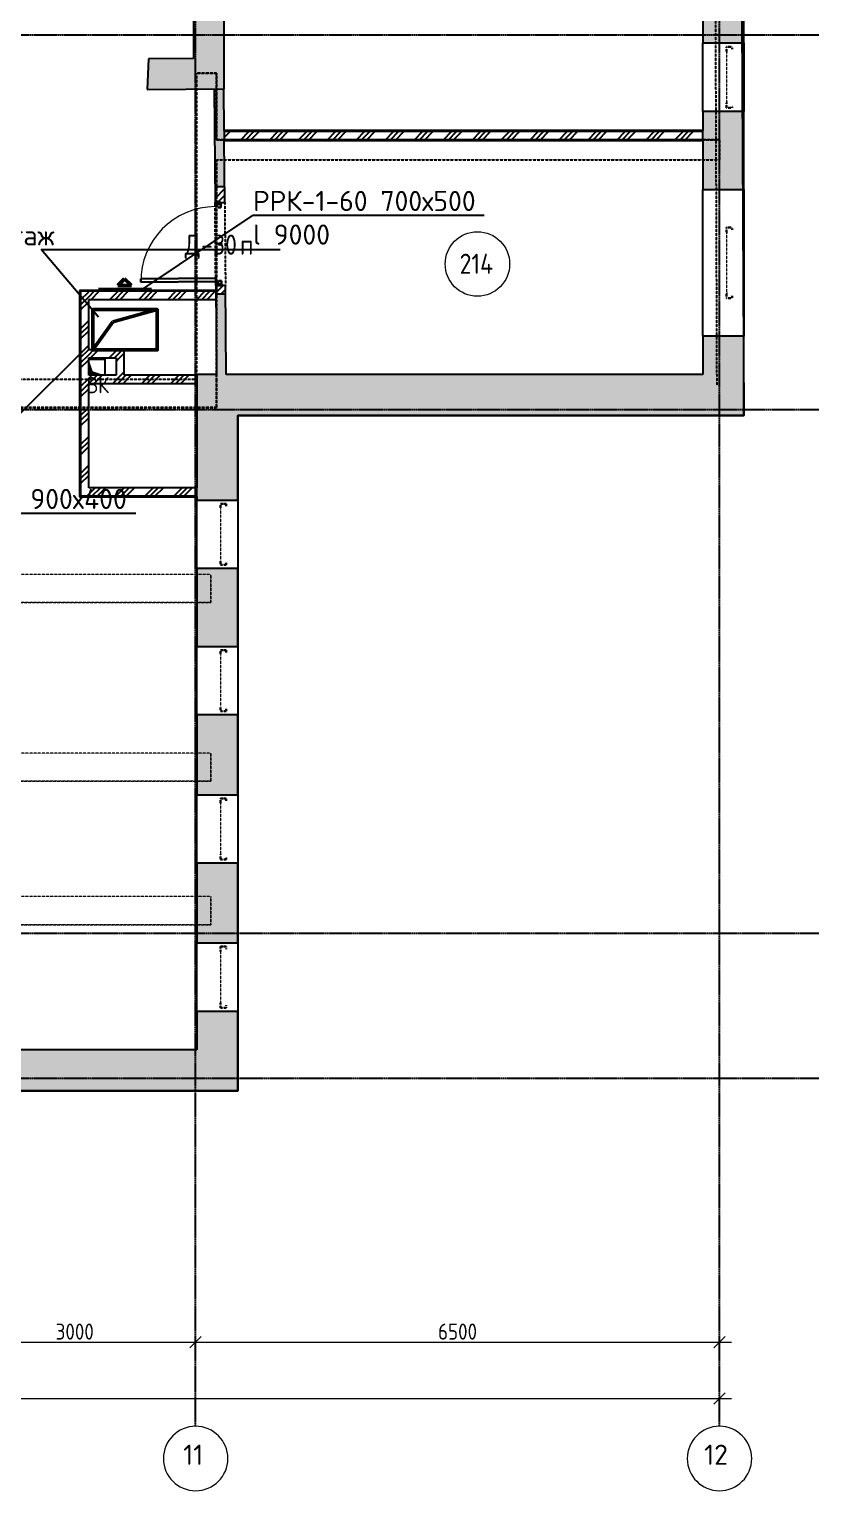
# Model space of a CAD drawing. Header units: millimetres. Extents: x -33838 to 476301, y -41806 to 120107.
# Drawn here: x 155485 to 165281, y -4664 to 13478 of the extents above; entities that cross this region are included whole.
import ezdxf
from ezdxf import colors
from ezdxf.entities.mleader import LeaderData, LeaderLine
from ezdxf.math import Vec2, Vec3

# ---------------------------------------------------------------- set-up
doc = ezdxf.new("R2010")
doc.units = ezdxf.units.MM
for name, pattern in [('ADSK_Линия сетки', [25, 20, -2.5, 0, -2.5]), ('ADSK_Сверху', [4.5, 3, -1.5]), ('ADSK_Снесено', [4.5, 3, -1.5])]:
    doc.linetypes.add(name, pattern=pattern)
for name, color, linetype, lineweight, true_color in [('_ Окна', 5, 'Continuous', 30, 0x0000ff), ('Линии', 7, 'Continuous', 9, 0x00a600), ('Стены внутренние', 5, 'Continuous', 18, 0x0000ff), ('Стены наружные', 1, 'ADSK_Снесено', 18, 0xff0000), ('Стены штриховка', 5, 'Continuous', 18, 0x0000ff)]:
    doc.layers.add(name, color=color, linetype=linetype, lineweight=lineweight, true_color=true_color)
for name, color, linetype, lineweight in [('Аннотация', 7, 'Continuous', 9), ('Двери', 251, 'Continuous', 18), ('Каркас', 7, 'Continuous', 18), ('Марки дверей', 7, 'Continuous', 20), ('Марки помещений', 7, 'Continuous', 20), ('Окна', 251, 'Continuous', 18), ('Оси', 7, 'Continuous', 9), ('Перекрытие', 7, 'Continuous', 18), ('ПОДПОР', 1, 'Continuous', 50), ('Узлы', 7, 'Continuous', 18)]:
    doc.layers.add(name, color=color, linetype=linetype, lineweight=lineweight)
doc.styles.add('GOST Common_1', font='GOST Common_0.ttf', dxfattribs={"width": 0.9, "height": 200})
doc.styles.add('GOST Common_2', font='GOST Common_0.ttf', dxfattribs={"width": 0.9, "height": 250})
doc.styles.add('ISOCPEUR', font='isocpeur.ttf', dxfattribs={"height": 250})
doc.dimstyles.new('ADSK_Основной_2_5_мм', dxfattribs={"dimscale": 304.8, "dimtxt": 251.428749, "dimasz": 0.463911, "dimexe": 0.492126, "dimexo": 0.492126, "dimgap": 0.098425, "dimtad": 1, "dimdec": 1, "dimrnd": 0.1, "dimdsep": 46, "dimtxsty": 'GOST Common_1', "dimblk1": 'OBLIQUE', "dimblk2": 'OBLIQUE', "dimsah": 1, "dimcen": 0.09, "dimdle": 0.492126, "dimazin": 2, "dimtfac": 1, "dimtdec": 4, "dimtix": 1, "dimtmove": 0, "dimatfit": 3, "dimfxl": 1, "dimtvp": 1, "dimtfill": 1, "dimtolj": 1, "dimtzin": 0, "dimlwd": 20, "dimlwe": 20, "dimarcsym": 2})
pattern_1 = [(45, (108139.4, 150), (-179.6051, 179.6051), []), (45, (108202.9, 150), (0, 359.2102), []), (45, (108075.9, 150), (0, 359.2102), [])]

# ---------------------------------------------------------------- blocks, each defined once
blk = doc.blocks.new('ADSK_БалкаЖБ_Прямоугольная - 350х280мм-843200-02 План 2-го этажа маркировочный')
at = {"layer": 'Каркас', "color": 253, "linetype": 'ADSK_Сверху', "true_color": 0xaaaaaa}
for p, q in [((-3639, 175), (-3639, -175)), ((-3639, 175), (3639, 175)), ((3639, -175), (3639, 175)), ((-3639, -175), (3639, -175))]:
    blk.add_line(p, q, dxfattribs=at)
at = {"layer": 'Каркас', "color": 253, "linetype": 'ADSK_Сверху', "true_color": 0xb2b2b2}
for p, q in [((-3639, -175), (-3639, 175)), ((3639, 175), (-3639, 175)), ((3639, 175), (3639, -175)), ((-3639, -175), (3639, -175))]:
    blk.add_line(p, q, dxfattribs=at)
blk = doc.blocks.new('Витраж-тент со смещением вовне - 60мм 30 сдвиг-1466941-02 План 2-го этажа маркировочный')
at = {"layer": '_ Окна', "color": 161, "linetype": 'ADSK_Сверху', "true_color": 0xaaaaff}
for p, q in [((-379, 25), (-379, -45)), ((-379, 25), (-349, 25)), ((-379, -45), (-379, 25)), ((379, 25), (349, 25)), ((379, -45), (379, 25)), ((379, -45), (379, 25)), ((-319, -45), (-379, -45)), ((-319, -35), (-319, -45)), ((319, -35), (319, -45)), ((319, -45), (379, -45))]:
    blk.add_line(p, q, dxfattribs=at)
at = {"layer": 'Окна', "color": 161, "linetype": 'ADSK_Сверху', "true_color": 0xaaaaff}
blk.add_line((-319, -45), (319, -45), dxfattribs=at)
blk = doc.blocks.new('Витраж-тент со смещением вовне - 60мм 30 сдвиг-1466942-02 План 2-го этажа маркировочный')
at = {"layer": '_ Окна', "color": 161, "linetype": 'ADSK_Сверху', "true_color": 0xaaaaff}
for p, q in [((-440, 25), (-440, -45)), ((-440, 25), (-410, 25)), ((-440, -45), (-440, 25)), ((440, 25), (410, 25)), ((440, -45), (440, 25)), ((440, -45), (440, 25)), ((-380, -45), (-440, -45)), ((-380, -35), (-380, -45)), ((380, -35), (380, -45)), ((380, -45), (440, -45))]:
    blk.add_line(p, q, dxfattribs=at)
at = {"layer": 'Окна', "color": 161, "linetype": 'ADSK_Сверху', "true_color": 0xaaaaff}
blk.add_line((-380, -45), (380, -45), dxfattribs=at)
blk = doc.blocks.new('AC_Дверь_Однопольная - Д-30п 1030х2200h-V213-02 План 2-го этажа маркировочный')
at = {"layer": 'Двери', "lineweight": 30}
for p, q in [((-465, 990), (-425, 990)), ((-465, 60), (-465, 990)), ((-425, 990), (-425, 60)), ((-515, 60), (-495, 60)), ((-515, -10), (-515, 60)), ((-495, 60), (-465, 60)), ((-495, -10), (-495, 60)), ((-495, 60), (-495, -10)), ((-425, 60), (-465, 60)), ((-465, 60), (-465, 20)), ((-465, 20), (-455, 20)), ((-455, 20), (-455, -10)), ((455, 20), (465, 20)), ((455, -10), (455, 20)), ((465, 60), (495, 60)), ((465, 20), (465, 60)), ((495, 60), (495, -10)), ((495, 60), (515, 60)), ((495, -10), (495, 60)), ((515, 60), (515, -10)), ((-495, -10), (-515, -10)), ((-455, -10), (-495, -10)), ((495, -10), (455, -10)), ((515, -10), (495, -10))]:
    blk.add_line(p, q, dxfattribs=at)
at = {"layer": 'Двери'}
blk.add_arc((-465, 60), 930, 0, 90, dxfattribs=at)
blk = doc.blocks.new('Ось сетки - Круг_Ø8 мм-6577-02 План 2-го этажа маркировочный')
at = {"layer": 'Оси', "lineweight": 20}
for start, end in [(360, 180), (180, 360)]:
    blk.add_arc((0, 0), 4, start, end, dxfattribs=at)
blk = doc.blocks.new('ADSK_Марка_Помещение_ОдноЗначение - Номер-247393-02 План 2-го этажа маркировочный')
at = {"layer": 'Марки помещений'}
blk.add_circle((0, 0), 4, dxfattribs=at)
blk = doc.blocks.new('_Oblique')
at = {"color": 0, "linetype": 'ByBlock', "lineweight": -2}
blk.add_line((-0.5, -0.5), (0.5, 0.5), dxfattribs=at)
blk = doc.blocks.new('*D1568')
at = {"color": 0, "lineweight": 20, "transparency": 16777216}
for p, q in [((154399, -2818), (157699, -2818)), ((154549, -2868), (154549, -2968)), ((157549, -2868), (157549, -2968))]:
    blk.add_line(p, q, dxfattribs=at)
at = {"layer": 'Defpoints', "color": 0, "transparency": 16777216}
for p in [(154549, -2718), (157549, -2718), (157549, -2818)]:
    blk.add_point(p, dxfattribs=at)
at = {"color": 0, "lineweight": 20, "transparency": 16777216, "xscale": 141.4, "yscale": 141.4, "zscale": 141.4, "rotation": 180}
blk.add_blockref('_Oblique', (154549, -2818), dxfattribs=at)
at = {"color": 0, "lineweight": 20, "transparency": 16777216, "xscale": 141.4, "yscale": 141.4, "zscale": 141.4}
blk.add_blockref('_Oblique', (157549, -2818), dxfattribs=at)
at = {"color": 0, "lineweight": 25, "transparency": 16777216, "insert": (156049, -2688), "char_height": 200, "width": 756.84, "attachment_point": 5, "style": 'GOST Common_1', "bg_fill": 3, "box_fill_scale": 1.1, "bg_fill_color": 256, "bg_fill_true_color": 13158600, "bg_fill_transparency": 0}
blk.add_mtext('\\A1;3000', dxfattribs=at)
blk = doc.blocks.new('*D1569')
at = {"color": 0, "lineweight": 20, "transparency": 16777216}
for p, q in [((157399, -2818), (164199, -2818)), ((157549, -2868), (157549, -2968)), ((164049, -2868), (164049, -2968))]:
    blk.add_line(p, q, dxfattribs=at)
at = {"layer": 'Defpoints', "color": 0, "transparency": 16777216}
for p in [(157549, -2718), (164049, -2718), (164049, -2818)]:
    blk.add_point(p, dxfattribs=at)
at = {"color": 0, "lineweight": 20, "transparency": 16777216, "xscale": 141.4, "yscale": 141.4, "zscale": 141.4, "rotation": 180}
blk.add_blockref('_Oblique', (157549, -2818), dxfattribs=at)
at = {"color": 0, "lineweight": 20, "transparency": 16777216, "xscale": 141.4, "yscale": 141.4, "zscale": 141.4}
blk.add_blockref('_Oblique', (164049, -2818), dxfattribs=at)
at = {"color": 0, "lineweight": 25, "transparency": 16777216, "insert": (160799, -2688), "char_height": 200, "width": 756.84, "attachment_point": 5, "style": 'GOST Common_1', "bg_fill": 3, "box_fill_scale": 1.1, "bg_fill_color": 256, "bg_fill_true_color": 13158600, "bg_fill_transparency": 0}
blk.add_mtext('\\A1;6500', dxfattribs=at)
blk = doc.blocks.new('*D1578')
at = {"color": 0, "lineweight": 20, "transparency": 16777216}
for p, q in [((102049, -3518), (164199, -3518)), ((102199, -3568), (102199, -3668)), ((164049, -3568), (164049, -3668))]:
    blk.add_line(p, q, dxfattribs=at)
at = {"layer": 'Defpoints', "color": 0, "transparency": 16777216}
for p in [(102199, -3418), (164049, -3418), (164049, -3518)]:
    blk.add_point(p, dxfattribs=at)
at = {"color": 0, "lineweight": 20, "transparency": 16777216, "xscale": 141.4, "yscale": 141.4, "zscale": 141.4, "rotation": 180}
blk.add_blockref('_Oblique', (102199, -3518), dxfattribs=at)
at = {"color": 0, "lineweight": 20, "transparency": 16777216, "xscale": 141.4, "yscale": 141.4, "zscale": 141.4}
blk.add_blockref('_Oblique', (164049, -3518), dxfattribs=at)
at = {"color": 0, "lineweight": 25, "transparency": 16777216, "insert": (133124, -3388), "char_height": 200, "width": 889.8, "attachment_point": 5, "style": 'GOST Common_1', "bg_fill": 3, "box_fill_scale": 1.1, "bg_fill_color": 256, "bg_fill_true_color": 13158600, "bg_fill_transparency": 0}
blk.add_mtext('\\A1;61850', dxfattribs=at)
blk = doc.blocks.new('ADSK_Марка_Дверь - Типоразмер_ADSK_Марка-58376-02 План 2-го этажа маркировочный')
at = {"layer": 'Марки дверей', "lineweight": 9}
blk.add_circle((0, 0), 0.2, dxfattribs=at)

msp = doc.modelspace()

# ---------------------------------------------------------------- hatches: boundary and pattern name
at = {"layer": 'Стены внутренние', "lineweight": 25, "true_color": 0x636466}
h = msp.add_hatch(color=251, dxfattribs=at)
h.paths.add_polyline_path([(157524.66608, 12735.94539), (157904.66608, 12739.58843), (157904.66608, 17531.68227), (157524.66608, 17531.68227), (157524.66608, 12739.58843)])
h.paths.add_polyline_path([(157524.66608, 19849.64225), (157904.66608, 19850.21621), (157904.66608, 20530.95897), (157524.66608, 20532.71348), (157524.66608, 19850.21621)])
h = msp.add_hatch(color=251, dxfattribs=at)
h.paths.add_polyline_path([(154861.07324, 12710.40963), (155257.60522, 12714.21116), (155253.31171, 13094.18746), (154857.43036, 13090.39217), (154860.72377, 12746.8623)])
h.paths.add_polyline_path([(156949.56536, 12730.43192), (157524.66608, 12735.94539), (157524.66608, 13115.96285), (156964.77189, 13110.59517), (156951.59027, 12781.05466)])
h = msp.add_hatch(color=251, dxfattribs=at)
h.paths.add_polyline_path([(157928.31978, 9192.30207), (157919.93625, 10190.43583), (157799.94048, 10189.42796), (157808.31555, 9192.30207)])
h.paths.add_polyline_path([(157788.71678, 11525.70863), (157908.71254, 11526.7165), (157898.52587, 12739.52957), (157778.5313, 12738.37918), (157788.70831, 11526.7165)])
h = msp.add_hatch(dxfattribs=at)
h.set_pattern_fill('FP_1', color=251, style=0, pattern_type=2)
h.set_pattern_definition(pattern_1)
h.paths.add_polyline_path([(157903.8404, 12106.78828), (163843.34879, 12106.78828), (163843.34879, 12206.78828), (157903.00048, 12206.78828)])
h = msp.add_hatch(dxfattribs=at)
h.set_pattern_fill('FP_2', color=251, style=0, pattern_type=2)
h.set_pattern_definition([(45, (108139.4, 150), (-117.8655, 117.8655), []), (45, (108217.98, 150), (-117.8655, 117.8655), [])])
h.paths.add_polyline_path([(157799.94048, 10189.42796), (157919.93625, 10190.43583), (157919.0393, 10297.22496), (157799.04353, 10296.21709), (157799.93201, 10190.43583)])
h.paths.add_polyline_path([(157790.39265, 11326.18076), (157910.38842, 11327.18863), (157908.71254, 11526.7165), (157788.71678, 11525.70863), (157790.38772, 11326.76868)])
h = msp.add_hatch(dxfattribs=at)
h.set_pattern_fill('FP_1', color=251, style=0, pattern_type=2)
h.set_pattern_definition(pattern_1)
h.paths.add_polyline_path([(156122.24457, 7786.78828), (156222.24457, 7786.78828), (156222.24457, 10224.7754), (156122.24457, 10224.7754), (156122.24457, 8057.31293)])
h = msp.add_hatch(dxfattribs=at)
h.set_pattern_fill('FP_1', color=251, style=0, pattern_type=2)
h.set_pattern_definition(pattern_1)
h.paths.add_polyline_path([(157800.48351, 10124.7754), (157799.64359, 10224.7754), (156222.24457, 10224.7754), (156222.24457, 10124.7754), (157799.94048, 10124.7754)])
h = msp.add_hatch(dxfattribs=at)
h.set_pattern_fill('FP_1', color=251, style=0, pattern_type=2)
h.set_pattern_definition(pattern_1)
h.paths.add_polyline_path([(156562.24457, 9397.40355), (156662.24457, 9397.40355), (156662.24457, 9497.40355), (156222.24457, 9497.40355), (156222.24457, 9397.40355), (156518.96555, 9397.40355)])
h = msp.add_hatch(dxfattribs=at)
h.set_pattern_fill('FP_1', color=251, style=0, pattern_type=2)
h.set_pattern_definition(pattern_1)
h.paths.add_polyline_path([(156662.24457, 9182.35753), (156662.24457, 9397.40355), (156562.24457, 9397.40355), (156562.24457, 9182.35753)])
h = msp.add_hatch(dxfattribs=at)
h.set_pattern_fill('FP_1', color=251, style=0, pattern_type=2)
h.set_pattern_definition(pattern_1)
h.paths.add_polyline_path([(157562.80028, 9082.35753), (157562.80028, 9182.35753), (156222.24457, 9182.35753), (156222.24457, 9082.35753), (156518.96555, 9082.35753)])
h = msp.add_hatch(dxfattribs=at)
h.set_pattern_fill('FP_1', color=251, style=0, pattern_type=2)
h.set_pattern_definition(pattern_1)
h.paths.add_polyline_path([(156222.24457, 7686.78828), (157562.80028, 7686.78828), (157562.80028, 7786.78828), (156122.24457, 7786.78828), (156122.24457, 7686.78828), (156143.97943, 7686.78828)])
at = {"layer": 'Стены наружные', "linetype": 'Continuous', "lineweight": 25, "true_color": 0x636466}
h = msp.add_hatch(color=251, dxfattribs=at)
h.paths.add_polyline_path([(164353.34879, 9192.30207), (164353.34879, 9668.55119), (163843.34879, 9668.55119), (163843.34879, 9192.30207), (163982.97386, 9192.30207)])
h.paths.add_polyline_path([(164353.34879, 11488.55119), (164353.34879, 12457.18791), (163843.34879, 12457.18791), (163843.34879, 11488.55119), (163982.97386, 11488.55119)])
h.paths.add_polyline_path([(163843.34879, 13307.18791), (164353.34879, 13307.18791), (164353.34879, 14348.21678), (163843.34879, 14348.21678)])
h.paths.add_polyline_path([(163960.99384, 15198.21678), (164353.34879, 15198.21678), (164353.34879, 16171.20434), (163843.34879, 16171.20434), (163843.34879, 15198.21678)])
h.paths.add_polyline_path([(163843.34879, 17021.20434), (164353.34879, 17021.20434), (164353.34879, 18049.21), (163843.34879, 18049.21)])
h.paths.add_polyline_path([(164353.34879, 19869.21), (164353.34879, 21011.19002), (163843.34879, 21013.54476), (163843.34879, 19869.21), (164324.85615, 19869.21)])
h = msp.add_hatch(color=251, dxfattribs=at)
h.paths.add_polyline_path([(158072.80028, 300.23165), (158072.80028, 1286.55109), (157562.80028, 1286.55109), (157562.80028, 300.23165), (157735.05383, 300.23165)])
h.paths.add_polyline_path([(157562.80028, 2136.55109), (158072.80028, 2136.55109), (158072.80028, 3126.44156), (157562.80028, 3126.44156)])
h.paths.add_polyline_path([(158072.80028, 3976.44156), (158072.80028, 4966.94549), (157562.80028, 4966.94549), (157562.80028, 3976.44156), (157735.05383, 3976.44156)])
h.paths.add_polyline_path([(157735.05383, 5816.94549), (158072.80028, 5816.94549), (158072.80028, 6783.54986), (157562.80028, 6783.54986), (157562.80028, 5816.94549), (157699.36958, 5816.94549)])
h.paths.add_polyline_path([(157686.63727, 7633.54986), (158072.80028, 7633.54986), (158072.80028, 9192.30207), (157562.80028, 9192.30207), (157562.80028, 7633.54986)])
for points in [[(158072.80028, 8682.30207), (164353.34879, 8682.30207), (164353.34879, 9192.30207), (158072.80028, 9192.30207), (158072.80028, 9075.74999)], [(153977.64434, 300.23165), (157562.80028, 300.23165), (157562.80028, 810.23165), (150686.33128, 810.23165), (150686.33128, 300.23165), (152706.98374, 300.23165)]]:
    msp.add_hatch(color=251, dxfattribs=at).paths.add_polyline_path(points)
at = {"layer": 'Узлы', "lineweight": 25, "true_color": 0x636466}
msp.add_hatch(color=251, dxfattribs=at).paths.add_polyline_path([(156222.24457, 9182.35753), (156422.24457, 9182.35753), (156271.74205, 9231.85501), (156222.24457, 9382.35753), (156222.24457, 9231.85501)])

# ---------------------------------------------------------------- linework, layer by layer
at = {"linetype": 'ADSK_Линия сетки', "lineweight": 25}
for p, q in [((157549.30993, -3863.55169), (157549.30993, 44684.78674)), ((164049.30993, -3863.55169), (164049.30993, 44684.78674)), ((97053.17482, 13406.78828), (165281.11784, 13406.78828)), ((97053.17482, 8756.78828), (165281.11784, 8756.78828)), ((97053.17482, 2256.78828), (165281.11784, 2256.78828)), ((97053.17482, 456.78828), (165281.11784, 456.78828))]:
    msp.add_line(p, q, dxfattribs=at)
at = {"layer": 'Каркас', "color": 251, "linetype": 'ADSK_Сверху', "lineweight": 25, "true_color": 0x636466}
for p, q in [((157808.36341, 12931.45973), (157558.36341, 12931.45973)), ((157558.36341, 12931.45973), (157808.36341, 12931.45973)), ((157558.36341, 12931.45973), (157558.36341, 9131.21709)), ((157558.36341, 12931.45973), (157558.36341, 9131.21709)), ((157808.36341, 12106.22426), (157808.36341, 12931.45973)), ((157808.36341, 12931.45973), (157808.36341, 12106.22426)), ((164051.36882, 12106.22426), (157808.36341, 12106.22426)), ((157808.36341, 12106.22426), (164051.36882, 12106.22426)), ((164051.36882, 12106.22426), (164051.36882, 11856.22426)), ((164051.36882, 11856.22426), (164051.36882, 12106.22426)), ((157808.36341, 11856.22426), (164051.36882, 11856.22426)), ((157808.36341, 11856.22426), (164051.36882, 11856.22426)), ((157808.36341, 9131.21709), (157808.36341, 11856.22426)), ((157808.36341, 11856.22426), (157808.36341, 9131.21709)), ((157558.36341, 9131.21709), (154674.30993, 9131.21709)), ((157558.36341, 9131.21709), (154674.30993, 9131.21709)), ((157808.36341, 8781.21709), (157808.36341, 9131.21709)), ((157808.36341, 9131.21709), (157808.36341, 8781.21709)), ((150533.41539, 8781.21709), (157808.36341, 8781.21709)), ((157808.36341, 8781.21709), (150533.41539, 8781.21709))]:
    msp.add_line(p, q, dxfattribs=at)
at = {"layer": 'Линии', "color": 251, "lineweight": 25, "true_color": 0x636466}
for p, q in [((156222.24457, 9382.35753), (156422.24457, 9382.35753)), ((156222.24457, 9182.35753), (156222.24457, 9382.35753)), ((156422.24457, 9382.35753), (156422.24457, 9182.35753)), ((156422.24457, 9182.35753), (156222.24457, 9182.35753))]:
    msp.add_line(p, q, dxfattribs=at)
at = {"layer": 'Перекрытие', "color": 251, "linetype": 'ADSK_Сверху', "lineweight": 25, "true_color": 0x636466}
for p, q in [((163991.13198, 15814.60418), (164005.00561, 11856.22426)), ((164005.00561, 11856.22426), (164014.80374, 9060.65307))]:
    msp.add_line(p, q, dxfattribs=at)
at = {"layer": 'ПОДПОР'}
for p, q in [((156667.50583, 10379.43622), (156583.39682, 10295.3272)), ((156751.61485, 10295.3272), (156667.50583, 10379.43622)), ((156343.98804, 10247.76195), (157000.5011, 10247.76195)), ((156583.39682, 10295.3272), (156751.61485, 10295.3272)), ((157072.24457, 9997.40355), (156520.89727, 9844.00111)), ((156520.89727, 9844.00111), (156272.24457, 9497.40355))]:
    msp.add_line(p, q, dxfattribs=at)
msp.add_lwpolyline([(156272.24457, 9497.40355), (156272.24457, 9997.40355), (157072.24457, 9997.40355), (157072.24457, 9497.40355)], close=True, dxfattribs=at)
at = {"layer": 'Стены внутренние', "color": 251, "lineweight": 25, "true_color": 0x636466}
for p, q in [((157904.66608, 12739.58843), (157904.66608, 18349.63805)), ((157524.66608, 17235.93874), (157524.66608, 13115.96285)), ((156964.77189, 13110.59517), (156949.56536, 12730.43192)), ((157524.66608, 13115.96285), (156964.77189, 13110.59517)), ((156949.56536, 12730.43192), (157904.66608, 12739.58843)), ((157778.5313, 12738.37918), (157790.39265, 11326.18076)), ((157902.89969, 12218.78828), (157898.52587, 12739.52957)), ((163843.34879, 12218.78828), (157902.89969, 12218.78828)), ((157902.91649, 12216.78828), (157903.92439, 12096.78828)), ((163843.34879, 12096.78828), (163843.34879, 12216.78828)), ((157910.38842, 11327.18863), (157903.94119, 12094.78828)), ((157903.94119, 12094.78828), (163843.34879, 12094.78828)), ((157788.71678, 11525.70863), (157908.71254, 11526.7165)), ((157860.39018, 11326.76868), (157910.38842, 11327.18863)), ((156110.24457, 10236.7754), (156110.24457, 7674.78828)), ((157799.5428, 10236.7754), (156110.24457, 10236.7754)), ((157799.04353, 10296.21709), (157808.31555, 9192.30207)), ((157919.93625, 10190.43583), (157799.94048, 10189.42796)), ((157919.0393, 10297.22496), (157869.04107, 10296.80501)), ((157928.31978, 9192.30207), (157919.0393, 10297.22496)), ((156222.24457, 9497.40355), (156222.24457, 10124.7754)), ((156222.24457, 10124.7754), (157800.48351, 10124.7754)), ((156662.24457, 9497.40355), (156222.24457, 9497.40355)), ((156662.24457, 9182.35753), (156662.24457, 9497.40355)), ((156222.24457, 9182.35753), (156222.24457, 9397.40355)), ((156222.24457, 9397.40355), (156562.24457, 9397.40355)), ((156562.24457, 9397.40355), (156562.24457, 9182.35753)), ((156562.24457, 9182.35753), (156222.24457, 9182.35753)), ((156222.24457, 7786.78828), (156222.24457, 9082.35753)), ((156222.24457, 9082.35753), (157562.80028, 9082.35753)), ((157562.80028, 9182.35753), (156662.24457, 9182.35753)), ((156110.24457, 7674.78828), (157562.80028, 7674.78828)), ((157562.80028, 7786.78828), (156222.24457, 7786.78828)), ((157562.80028, 7676.78828), (157562.80028, 7786.78828))]:
    msp.add_line(p, q, dxfattribs=at)
at = {"layer": 'Стены внутренние', "color": 251, "linetype": 'ADSK_Снесено', "lineweight": 25, "true_color": 0x636466}
for p, q in [((157798.28763, 10386.21391), (157790.8126, 11276.18252)), ((157910.38842, 11327.18863), (157919.0393, 10297.22496))]:
    msp.add_line(p, q, dxfattribs=at)
at = {"layer": 'Стены наружные', "color": 251, "linetype": 'Continuous', "lineweight": 25, "true_color": 0x636466}
for p, q in [((163843.34879, 14348.21678), (163843.34879, 13307.18791)), ((164353.34879, 13307.18791), (164353.34879, 14348.21678)), ((163843.34879, 13307.18791), (164353.34879, 13307.18791)), ((163843.34879, 12457.18791), (163843.34879, 13307.18791)), ((164353.34879, 13307.18791), (164353.34879, 12457.18791)), ((164353.34879, 12457.18791), (163843.34879, 12457.18791)), ((163843.34879, 12457.18791), (163843.34879, 12218.78828)), ((164353.34879, 11488.55119), (164353.34879, 12457.18791)), ((163843.34879, 12094.78828), (163843.34879, 11488.55119)), ((163843.34879, 11488.55119), (164353.34879, 11488.55119)), ((163843.34879, 9668.55119), (163843.34879, 11488.55119)), ((164353.34879, 11488.55119), (164353.34879, 9668.55119)), ((164353.34879, 9668.55119), (163843.34879, 9668.55119)), ((163843.34879, 9668.55119), (163843.34879, 9192.30207)), ((164353.34879, 8682.30207), (164353.34879, 9668.55119)), ((157808.31555, 9192.30207), (157562.80028, 9192.30207)), ((157562.80028, 9192.30207), (157562.80028, 7786.78828)), ((163843.34879, 9192.30207), (157928.31978, 9192.30207)), ((158072.80028, 7633.54986), (158072.80028, 8682.30207)), ((158072.80028, 8682.30207), (164353.34879, 8682.30207)), ((157562.80028, 7674.78828), (157562.80028, 7633.54986)), ((157562.80028, 7633.54986), (158072.80028, 7633.54986)), ((157562.80028, 6783.54986), (157562.80028, 7633.54986)), ((158072.80028, 7633.54986), (158072.80028, 6783.54986)), ((158072.80028, 6783.54986), (157562.80028, 6783.54986)), ((157562.80028, 6783.54986), (157562.80028, 5816.94549)), ((158072.80028, 5816.94549), (158072.80028, 6783.54986)), ((157562.80028, 5816.94549), (158072.80028, 5816.94549)), ((157562.80028, 4966.94549), (157562.80028, 5816.94549)), ((158072.80028, 5816.94549), (158072.80028, 4966.94549)), ((158072.80028, 4966.94549), (157562.80028, 4966.94549)), ((157562.80028, 4966.94549), (157562.80028, 3976.44156)), ((158072.80028, 3976.44156), (158072.80028, 4966.94549)), ((157562.80028, 3976.44156), (158072.80028, 3976.44156)), ((157562.80028, 3126.44156), (157562.80028, 3976.44156)), ((158072.80028, 3976.44156), (158072.80028, 3126.44156)), ((158072.80028, 3126.44156), (157562.80028, 3126.44156)), ((157562.80028, 3126.44156), (157562.80028, 2136.55109)), ((158072.80028, 2136.55109), (158072.80028, 3126.44156)), ((157562.80028, 2136.55109), (158072.80028, 2136.55109)), ((157562.80028, 1286.55109), (157562.80028, 2136.55109)), ((158072.80028, 2136.55109), (158072.80028, 1286.55109)), ((158072.80028, 1286.55109), (157562.80028, 1286.55109)), ((157562.80028, 1286.55109), (157562.80028, 810.23165)), ((158072.80028, 300.23165), (158072.80028, 1286.55109)), ((157562.80028, 810.23165), (152876.74457, 810.23165)), ((150176.33128, 300.23165), (158072.80028, 300.23165))]:
    msp.add_line(p, q, dxfattribs=at)
at = {"layer": 'Стены штриховка', "color": 251, "lineweight": 25, "true_color": 0x636466}
for p, q in [((157902.89969, 12218.78828), (157902.91649, 12216.78828)), ((163843.34879, 12216.78828), (157902.91649, 12216.78828)), ((163843.34879, 12206.78828), (157903.00048, 12206.78828)), ((163843.34879, 12216.78828), (163843.34879, 12218.78828)), ((163843.34879, 12106.78828), (157903.8404, 12106.78828)), ((163843.34879, 12096.78828), (157903.92439, 12096.78828)), ((157903.92439, 12096.78828), (157903.94119, 12094.78828)), ((163843.34879, 12094.78828), (163843.34879, 12096.78828)), ((157799.5596, 10234.7754), (156110.24457, 10234.7754)), ((156112.24457, 10236.7754), (156112.24457, 7674.78828)), ((156122.24457, 10234.7754), (156122.24457, 10236.7754)), ((156122.24457, 10224.7754), (156122.24457, 7686.78828)), ((157799.64359, 10224.7754), (156122.24457, 10224.7754)), ((156112.24457, 7686.78828), (156110.24457, 7686.78828)), ((156110.24457, 7676.78828), (157562.80028, 7676.78828)), ((156122.24457, 7686.78828), (157562.80028, 7686.78828)), ((157562.80028, 7674.78828), (157562.80028, 7676.78828))]:
    msp.add_line(p, q, dxfattribs=at)

# ---------------------------------------------------------------- block references
at = {"lineweight": 25, "xscale": 99.99999999999993, "yscale": 99.99999999999993, "zscale": 99.99999999999993}
for p in [(157549.30993, -4263.55169), (164049.30993, -4263.55169)]:
    msp.add_blockref('Ось сетки - Круг_Ø8 мм-6577-02 План 2-го этажа маркировочный', p, dxfattribs=at)
at = {"layer": '_ Окна', "color": 251, "linetype": 'ADSK_Сверху', "lineweight": 25, "true_color": 0x636466}
for name, p, rotation in [('Витраж-тент со смещением вовне - 60мм 30 сдвиг-1466941-02 План 2-го этажа маркировочный', (164183.34879, 12882.18791), 270.0000000000003), ('Витраж-тент со смещением вовне - 60мм 30 сдвиг-1466942-02 План 2-го этажа маркировочный', (164183.34879, 10578.55119), 270.0000000000002), ('Витраж-тент со смещением вовне - 60мм 30 сдвиг-1466941-02 План 2-го этажа маркировочный', (157902.80028, 7208.54986), 270.0000000000003), ('Витраж-тент со смещением вовне - 60мм 30 сдвиг-1466941-02 План 2-го этажа маркировочный', (157902.80028, 5391.94549), 270.0000000000003), ('Витраж-тент со смещением вовне - 60мм 30 сдвиг-1466941-02 План 2-го этажа маркировочный', (157902.80028, 3551.44156), 270.0000000000003), ('Витраж-тент со смещением вовне - 60мм 30 сдвиг-1466941-02 План 2-го этажа маркировочный', (157902.80028, 1711.55109), 270.0000000000003)]:
    msp.add_blockref(name, p, dxfattribs=dict(at, rotation=rotation))
at = {"layer": 'Двери', "color": 251, "lineweight": 25, "true_color": 0x636466, "rotation": 90.48122793867071}
msp.add_blockref('AC_Дверь_Однопольная - Д-30п 1030х2200h-V213-02 План 2-го этажа маркировочный', (157854.71598, 10811.70286), dxfattribs=at)
at = {"layer": 'Каркас', "color": 251, "linetype": 'ADSK_Сверху', "lineweight": 25, "true_color": 0x636466, "rotation": 180}
for p in [(154100.92388, 6536.66252), (154100.92388, 4318.28916), (154100.92388, 2536.66252)]:
    msp.add_blockref('ADSK_БалкаЖБ_Прямоугольная - 350х280мм-843200-02 План 2-го этажа маркировочный', p, dxfattribs=at)
at = {"layer": 'Марки дверей', "color": 251, "lineweight": 25, "true_color": 0x636466, "xscale": 99.99999999999993, "yscale": 99.99999999999993, "zscale": 99.99999999999993}
msp.add_blockref('ADSK_Марка_Дверь - Типоразмер_ADSK_Марка-58376-02 План 2-го этажа маркировочный', (157854.71598, 10811.70286), dxfattribs=at)
at = {"layer": 'Марки помещений', "color": 251, "lineweight": 25, "true_color": 0x636466, "xscale": 99.99999999999993, "yscale": 99.99999999999993, "zscale": 99.99999999999993}
msp.add_blockref('ADSK_Марка_Помещение_ОдноЗначение - Номер-247393-02 План 2-го этажа маркировочный', (161045.8202, 10564.03164), dxfattribs=at)

# ---------------------------------------------------------------- texts
at = {"lineweight": 25, "char_height": 250, "attachment_point": 1, "style": 'ISOCPEUR'}
for s, insert, width in [('11', (157393.67926, -4091.01834), 375.18975), ('12', (163858.12926, -4091.01834), 461.772)]:
    msp.add_mtext(s, dxfattribs=dict(at, insert=insert, width=width))
at = {"layer": 'Аннотация', "color": 251, "lineweight": 25, "true_color": 0x636466, "insert": (156196.55958, 9160.37787), "char_height": 200, "width": 360.759375, "attachment_point": 1, "style": 'GOST Common_2'}
msp.add_mtext('ВК', dxfattribs=at)
at = {"layer": 'Марки дверей', "color": 251, "lineweight": 25, "true_color": 0x636466, "char_height": 250, "attachment_point": 1, "style": 'GOST Common_1'}
for s, insert, width in [('\\fGOST Common|b0|i0|c204|p34|;\\W.9;Д', (157414.8867, 10928.71595), 245.316375), ('-30', (157617.29295, 10928.71595), 584.4301875), ('\\fGOST Common|b0|i0|c204|p34|;\\W.9;п', (158099.49608, 10928.71595), 194.8100625)]:
    msp.add_mtext(s, dxfattribs=dict(at, insert=insert, width=width))
at = {"layer": 'Марки помещений', "color": 251, "lineweight": 25, "true_color": 0x636466, "insert": (160824.86294, 10691.75671), "char_height": 250, "width": 548.35425, "attachment_point": 1, "style": 'GOST Common_1'}
msp.add_mtext('214', dxfattribs=at)

# ---------------------------------------------------------------- leaders
ml = msp.add_multileader_mtext('Standard')
ml.set_content('РРК-1-60 700х500\\Pl 9000', color=256, style='ISOCPEUR')
ml.set_leader_properties()
ml.build(insert=Vec2(0, 0))
ml.multileader.update_dxf_attribs({"text_left_attachment_type": 6, "text_right_attachment_type": 6, "dogleg_length": 0.36, "arrow_head_size": 0.18})
ctx = ml.context
ctx.base_point, ctx.char_height, ctx.arrow_head_size, ctx.landing_gap_size, ctx.plane_origin = Vec3(158261.91926, 11170.94753), 250, 0.18, 0.09, Vec3(156884.12414, 10247.76195)
ctx.left_attachment, ctx.right_attachment = 6, 6
notes = []
notes.append((ctx, [(0, (1, 1, 0), (158261.55926, 11170.94753), (1, 0), 0.36, [(0, [(156884.12414, 10247.76195)], 0, [])])]))
ctx.mtext.insert, ctx.mtext.flow_direction = Vec3(158262.00926, 11470.94753), 5
at = {"ltscale": 10}
ml = msp.add_multileader_mtext('Standard', dxfattribs=at)
ml.set_content('Подъем на 3 этаж', color=256, style='ISOCPEUR')
ml.set_leader_properties()
ml.build(insert=Vec2(0, 0))
ml.multileader.update_dxf_attribs({"text_left_attachment_type": 6, "text_right_attachment_type": 6, "dogleg_length": 0.36, "arrow_head_size": 0.18})
ctx = ml.context
ctx.base_point, ctx.char_height, ctx.arrow_head_size, ctx.landing_gap_size, ctx.plane_origin = Vec3(152882.69586, 10743.99009), 250, 0.18, 0.09, Vec3(156343.77273, 9903.12845)
ctx.left_attachment, ctx.right_attachment, ctx.text_align_type = 6, 6, 2
notes.append((ctx, [(1, (1, 1, 0), (155633.00859, 10743.99009), (-1, 0), 0.36, [(0, [(156343.77273, 9903.12845)], 0, [])])]))
ctx.mtext.insert, ctx.mtext.alignment, ctx.mtext.flow_direction = Vec3(155795.28586, 11043.99009), 3, 5
ml = msp.add_multileader_mtext('Standard')
ml.set_content('ПД6\\P700х500\\Pl 9000', color=256, style='ISOCPEUR')
ml.set_leader_properties()
ml.build(insert=Vec2(0, 0))
ml.multileader.update_dxf_attribs({"text_left_attachment_type": 6, "text_right_attachment_type": 6, "dogleg_length": 0.36, "arrow_head_size": 0.18})
ctx = ml.context
ctx.base_point, ctx.char_height, ctx.arrow_head_size, ctx.landing_gap_size, ctx.plane_origin = Vec3(154130.98844, 8641.6944), 250, 0.18, 0.09, Vec3(156222.24457, 9557.41053)
ctx.left_attachment, ctx.right_attachment, ctx.text_align_type = 6, 6, 2
notes.append((ctx, [(0, (1, 1, 0), (155306.52844, 8641.6944), (-1, 0), 0.36, [(0, [(156222.24457, 9557.41053)], 0, [])])]))
ctx.mtext.insert, ctx.mtext.alignment, ctx.mtext.flow_direction = Vec3(155306.07844, 8941.6944), 3, 5
ml = msp.add_multileader_mtext('Standard', dxfattribs=at)
ml.set_content('РРК-1D-60 900х400\\Pl 10000', color=256, style='ISOCPEUR')
ml.set_leader_properties()
ml.build(insert=Vec2(0, 0))
ml.multileader.update_dxf_attribs({"text_left_attachment_type": 6, "text_right_attachment_type": 6, "dogleg_length": 0.36, "arrow_head_size": 0.18})
ctx = ml.context
ctx.base_point, ctx.char_height, ctx.arrow_head_size, ctx.landing_gap_size, ctx.plane_origin = Vec3(153702.89706, 7472.55592), 250, 0.18, 0.09, Vec3(156890.07652, 8192.46355)
ctx.left_attachment, ctx.right_attachment = 6, 6
notes.append((ctx, [(1, (1, 1, 0), (153702.53706, 7472.55592), (1, 0), 0.36, [(0, [(152878.74457, 8192.46355)], 0, [])])]))
ctx.mtext.insert, ctx.mtext.flow_direction = Vec3(153702.98706, 7772.55592), 5
for ctx, leaders in notes:
    for number, flags, end, landing, length, lines in leaders:
        leader = LeaderData()
        leader.index, (leader.has_last_leader_line, leader.has_dogleg_vector, leader.attachment_direction) = number, flags
        leader.last_leader_point, leader.dogleg_vector, leader.dogleg_length = Vec3(end), Vec3(landing), length
        for number, points, colour, breaks in lines:
            line = LeaderLine()
            line.index, line.vertices, line.color, line.breaks = number, Vec3.list(points), colors.encode_raw_color(colour), breaks
            leader.lines.append(line)
        ctx.leaders.append(leader)

# ---------------------------------------------------------------- next in the draw order: dimensions: what is measured, and where the dimension line sits
at = {"lineweight": 25}
for base, p1, p2, override, picture, middle in [((157549.30993, -2817.9078), (154549.30993, -2717.9229), (157549.30993, -2717.9229), {"dimpost": '<>', "dimfxl": 3000}, '*D1568', (156049.30993, -2687.9078)), ((164049.30993, -3517.9078), (102199.30993, -3417.9229), (164049.30993, -3417.9229), {"dimpost": '<>', "dimfxl": 61850}, '*D1578', (133124.30993, -3387.9078))]:
    dim = msp.add_linear_dim(base=base, p1=p1, p2=p2, dimstyle='ADSK_Основной_2_5_мм', override=override, dxfattribs=at)
    dim.commit()
    dim.dimension.update_dxf_attribs({"geometry": picture, "text_midpoint": middle})

# ---------------------------------------------------------------- next in the draw order: dimensions: what is measured, and where the dimension line sits
dim = msp.add_linear_dim(base=(164049.30993, -2817.9078), p1=(157549.30993, -2717.9229), p2=(164049.30993, -2717.9229), dimstyle='ADSK_Основной_2_5_мм', override={"dimpost": '<>', "dimfxl": 6500}, dxfattribs=at)
dim.commit()
dim.dimension.update_dxf_attribs({"geometry": '*D1569', "text_midpoint": (160799.30993, -2687.9078)})

# ---------------------------------------------------------------- next in the draw order: linework, layer by layer
at = {"color": 251, "lineweight": 25, "true_color": 0x636466}
msp.add_lwpolyline([(154172.61168, 21084.05859), (154172.61168, 43909.20652), (164172.01721, 43909.20652), (164353.34879, 8682.30207), (158072.80028, 8682.30207), (158072.80028, 300.23165), (150176.33128, 300.23165), (150176.33128, 2256.78828), (139375.37313, 2336.47811), (139475.79504, 2335.73719), (139475.79504, -2582.56685), (127112.04326, -2582.56685), (127112.04326, 2336.47811), (116412.39698, 2336.47811), (116412.39698, 422.0206), (108429.89827, 456.78828), (108429.89827, 8679.25245)], dxfattribs=at)

doc.saveas('drawing.dxf')
